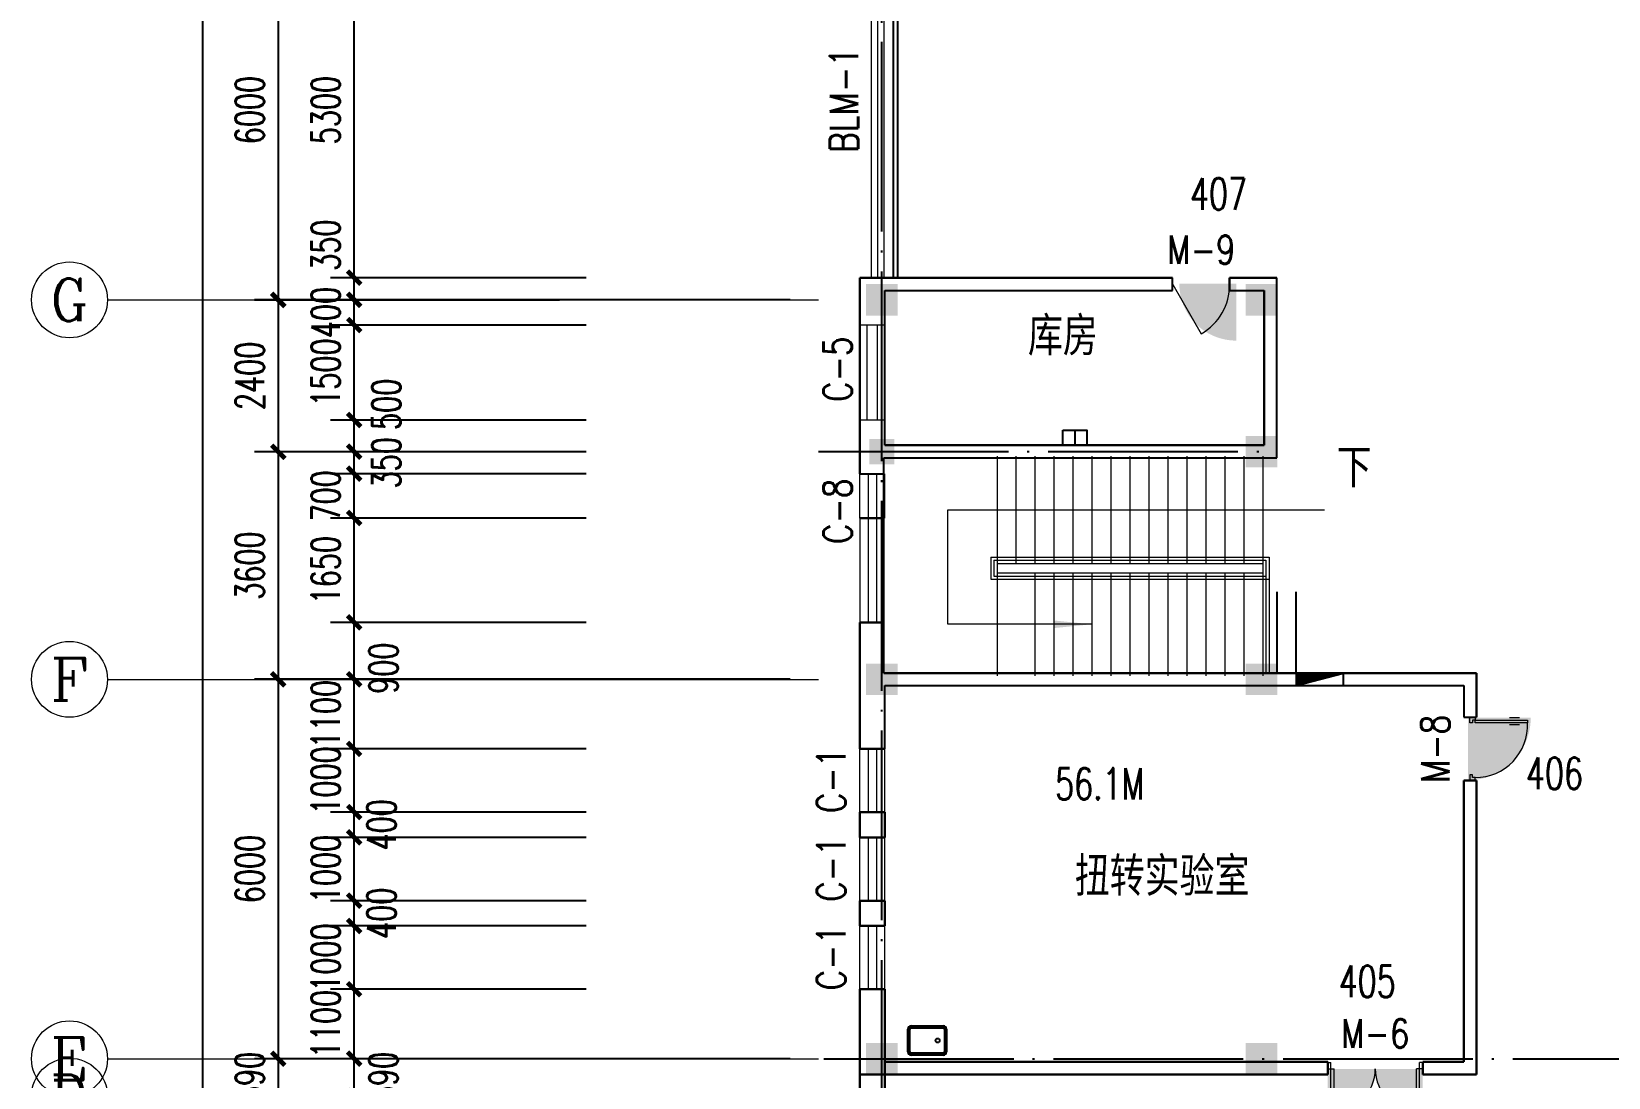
# Model space of a CAD drawing. Extents: x -220435 to 246757, y -381552 to -223577.
# Drawn here: x 144322 to 169251, y -331078 to -314541 of the extents above; entities that cross this region are included whole.
import ezdxf
from ezdxf.enums import TextEntityAlignment as Align

# ---------------------------------------------------------------- set-up
doc = ezdxf.new("R2010")
doc.units = 0
doc.header["$LTSCALE"] = 1500
doc.header["$MEASUREMENT"] = 0
doc.linetypes.add('DASH', pattern=[0.35, 0.25, -0.1])
doc.linetypes.add('DOTE', pattern=[2.42, 2, -0.2, 0.02, -0.2])
doc.layers.get('0').update_dxf_attribs({"linetype": 'CONTINUOUS'})
doc.layers.get('DEFPOINTS').update_dxf_attribs({"linetype": 'CONTINUOUS'})
for name, color, linetype in [('AXIS_TEXT', 7, 'CONTINUOUS'), ('COLUMN', 7, 'CONTINUOUS'), ('DOTE', 7, 'DOTE'), ('JELIBTLTC', 7, 'CONTINUOUS'), ('LVTRY', 7, 'CONTINUOUS'), ('PUB_WALL', 7, 'CONTINUOUS'), ('WALL', 7, 'CONTINUOUS'), ('WINDOW_TEXT', 7, 'CONTINUOUS'), ('模压门', 90, 'CONTINUOUS'), ('防盗门', 180, 'CONTINUOUS')]:
    doc.layers.add(name, color=color, linetype=linetype)
for name, color, linetype, lineweight in [('PUB_DIM', 7, 'CONTINUOUS', 0), ('WINDOW', 7, 'CONTINUOUS', 0), ('我的', 7, 'CONTINUOUS', 0)]:
    doc.layers.add(name, color=color, linetype=linetype, lineweight=lineweight)
doc.styles.add('_SIMPLEX', font='SIMPLEX.shx', dxfattribs={"width": 0.8})
doc.styles.add('COMPLEX', font='COMPLEX')
doc.styles.add('DIM_FONT', font='TXT.shx', dxfattribs={"width": 0.7})
doc.styles.add('JELIBTLZX1', font='arial.ttf', dxfattribs={"width": 0.65})
doc.styles.add('SIMPLEX', font='SIMPLEX.SHX')
doc.dimstyles.new('DIMN150', dxfattribs={"dimscale": 1.5, "dimtxt": 300, "dimasz": 1, "dimexe": 250, "dimexo": 300, "dimgap": 150, "dimtad": 1, "dimdec": 0, "dimzin": 0, "dimdsep": 46, "dimtxsty": 'DIM_FONT', "dimblk": '_DIMX', "dimcen": 0.09, "dimclrt": 7, "dimadec": 0, "dimazin": 0, "dimtfac": 1, "dimtdec": 0, "dimtix": 1, "dimtmove": 2, "dimatfit": 3, "dimldrblk": '_DIMX', "dimfxl": 1, "dimtolj": 1, "dimtzin": 0, "dimarcsym": 0})

# ---------------------------------------------------------------- blocks, each defined once
blk = doc.blocks.new('_DIMX')
blk.add_line((-150, 0), (150, 0))
at = {"const_width": 50}
blk.add_lwpolyline([(-70, -70), (70, 70)], dxfattribs=at)
blk = doc.blocks.new('*D391')
at = {"layer": 'DEFPOINTS', "color": 0, "lineweight": 20}
for p in [(156764, -270783), (147022, -349373), (156764, -349373)]:
    blk.add_point(p, dxfattribs=at)
at = {"layer": 'PUB_DIM', "color": 0, "lineweight": -2}
for p, q in [((156314, -270783), (146647, -270783)), ((147022, -270785), (147022, -349372)), ((156314, -349373), (146647, -349373))]:
    blk.add_line(p, q, dxfattribs=at)
at = {"layer": 'PUB_DIM', "color": 0, "lineweight": -2, "xscale": 1.5, "yscale": 1.5, "zscale": 1.5}
for p, rotation in [((147022, -270783), 90), ((147022, -349373), 270)]:
    blk.add_blockref('_DIMX', p, dxfattribs=dict(at, rotation=rotation))
at = {"layer": 'PUB_DIM', "color": 7, "insert": (146572, -310078), "char_height": 450, "attachment_point": 5, "rotation": 90, "style": 'DIM_FONT'}
blk.add_mtext('\\A1;78590', dxfattribs=at)
blk = doc.blocks.new('*D569')
at = {"layer": 'DEFPOINTS', "color": 0, "lineweight": 20}
for p in [(149422, -327283), (153540, -327283), (153540, -328283)]:
    blk.add_point(p, dxfattribs=at)
at = {"layer": 'PUB_DIM', "color": 0, "lineweight": -2}
for p, q in [((153090, -327283), (149047, -327283)), ((149422, -327282), (149422, -327280)), ((149422, -328283), (149422, -327283)), ((153090, -328283), (149047, -328283)), ((149422, -328285), (149422, -328286))]:
    blk.add_line(p, q, dxfattribs=at)
at = {"layer": 'PUB_DIM', "color": 0, "lineweight": -2, "xscale": 1.5, "yscale": 1.5, "zscale": 1.5}
for p, rotation in [((149422, -327283), 270), ((149422, -328283), 90)]:
    blk.add_blockref('_DIMX', p, dxfattribs=dict(at, rotation=rotation))
at = {"layer": 'PUB_DIM', "color": 7, "insert": (148972, -327783), "char_height": 450, "attachment_point": 5, "rotation": 90, "style": 'DIM_FONT'}
blk.add_mtext('\\A1;1000', dxfattribs=at)
blk = doc.blocks.new('_WBLK')
for p, q in [((-0.5, 0.5), (0.5, 0.5)), ((0.5, 0.167), (-0.5, 0.167)), ((0.5, -0.167), (-0.5, -0.167)), ((-0.5, -0.5), (0.5, -0.5))]:
    blk.add_line(p, q)
at = {"layer": 'WINDOW_TEXT', "style": 'SIMPLEX', "flags": 9}
blk.add_attdef('A', text='', height=1, dxfattribs=at).set_placement((0, 1.5), align=Align.MIDDLE)
blk = doc.blocks.new('*D570')
at = {"layer": 'DEFPOINTS', "color": 0, "lineweight": 20}
for p in [(156764, -324783), (148222, -330783), (156764, -330783)]:
    blk.add_point(p, dxfattribs=at)
at = {"layer": 'PUB_DIM', "color": 0, "lineweight": -2}
for p, q in [((156314, -324783), (147847, -324783)), ((148222, -324785), (148222, -330782)), ((156314, -330783), (147847, -330783))]:
    blk.add_line(p, q, dxfattribs=at)
at = {"layer": 'PUB_DIM', "color": 0, "lineweight": -2, "xscale": 1.5, "yscale": 1.5, "zscale": 1.5}
for p, rotation in [((148222, -324783), 90), ((148222, -330783), 270)]:
    blk.add_blockref('_DIMX', p, dxfattribs=dict(at, rotation=rotation))
at = {"layer": 'PUB_DIM', "color": 7, "insert": (147772, -327783), "char_height": 450, "attachment_point": 5, "rotation": 90, "style": 'DIM_FONT'}
blk.add_mtext('\\A1;6000', dxfattribs=at)
blk = doc.blocks.new('*D573')
at = {"layer": 'DEFPOINTS', "color": 0, "lineweight": 20}
for p in [(149422, -330783), (153540, -330783), (153540, -331373)]:
    blk.add_point(p, dxfattribs=at)
at = {"layer": 'PUB_DIM', "color": 0, "lineweight": -2}
for p, q in [((153090, -330783), (149047, -330783)), ((149422, -331372), (149422, -330785)), ((153090, -331373), (149047, -331373))]:
    blk.add_line(p, q, dxfattribs=at)
at = {"layer": 'PUB_DIM', "color": 0, "lineweight": -2, "xscale": 1.5, "yscale": 1.5, "zscale": 1.5}
for p, rotation in [((149422, -330783), 90), ((149422, -331373), 270)]:
    blk.add_blockref('_DIMX', p, dxfattribs=dict(at, rotation=rotation))
at = {"layer": 'PUB_DIM', "color": 7, "insert": (149885, -331078), "char_height": 450, "attachment_point": 5, "rotation": 90, "style": 'DIM_FONT'}
blk.add_mtext('\\A1;590', dxfattribs=at)
blk = doc.blocks.new('*D574')
at = {"layer": 'DEFPOINTS', "color": 0, "lineweight": 20}
for p in [(149422, -329683), (153540, -329683), (153540, -330783)]:
    blk.add_point(p, dxfattribs=at)
at = {"layer": 'PUB_DIM', "color": 0, "lineweight": -2}
for p, q in [((153090, -329683), (149047, -329683)), ((149422, -329682), (149422, -329680)), ((149422, -330783), (149422, -329683)), ((153090, -330783), (149047, -330783)), ((149422, -330785), (149422, -330786))]:
    blk.add_line(p, q, dxfattribs=at)
at = {"layer": 'PUB_DIM', "color": 0, "lineweight": -2, "xscale": 1.5, "yscale": 1.5, "zscale": 1.5}
for p, rotation in [((149422, -329683), 270), ((149422, -330783), 90)]:
    blk.add_blockref('_DIMX', p, dxfattribs=dict(at, rotation=rotation))
at = {"layer": 'PUB_DIM', "color": 7, "insert": (148972, -330233), "char_height": 450, "attachment_point": 5, "rotation": 90, "style": 'DIM_FONT'}
blk.add_mtext('\\A1;1100', dxfattribs=at)
blk = doc.blocks.new('*D575')
at = {"layer": 'DEFPOINTS', "color": 0, "lineweight": 20}
for p in [(149422, -328283), (153540, -328283), (153540, -328683)]:
    blk.add_point(p, dxfattribs=at)
at = {"layer": 'PUB_DIM', "color": 0, "lineweight": -2}
for p, q in [((153090, -328283), (149047, -328283)), ((149422, -328282), (149422, -328280)), ((149422, -328683), (149422, -328283)), ((153090, -328683), (149047, -328683)), ((149422, -328685), (149422, -328686))]:
    blk.add_line(p, q, dxfattribs=at)
at = {"layer": 'PUB_DIM', "color": 0, "lineweight": -2, "xscale": 1.5, "yscale": 1.5, "zscale": 1.5}
for p, rotation in [((149422, -328283), 270), ((149422, -328683), 90)]:
    blk.add_blockref('_DIMX', p, dxfattribs=dict(at, rotation=rotation))
at = {"layer": 'PUB_DIM', "color": 7, "insert": (149854, -328483), "char_height": 450, "attachment_point": 5, "rotation": 90, "style": 'DIM_FONT'}
blk.add_mtext('\\A1;400', dxfattribs=at)
blk = doc.blocks.new('*D576')
at = {"layer": 'DEFPOINTS', "color": 0, "lineweight": 20}
for p in [(149422, -328683), (153540, -328683), (153540, -329683)]:
    blk.add_point(p, dxfattribs=at)
at = {"layer": 'PUB_DIM', "color": 0, "lineweight": -2}
for p, q in [((153090, -328683), (149047, -328683)), ((149422, -328682), (149422, -328680)), ((149422, -329683), (149422, -328683)), ((153090, -329683), (149047, -329683)), ((149422, -329685), (149422, -329686))]:
    blk.add_line(p, q, dxfattribs=at)
at = {"layer": 'PUB_DIM', "color": 0, "lineweight": -2, "xscale": 1.5, "yscale": 1.5, "zscale": 1.5}
for p, rotation in [((149422, -328683), 270), ((149422, -329683), 90)]:
    blk.add_blockref('_DIMX', p, dxfattribs=dict(at, rotation=rotation))
at = {"layer": 'PUB_DIM', "color": 7, "insert": (148972, -329183), "char_height": 450, "attachment_point": 5, "rotation": 90, "style": 'DIM_FONT'}
blk.add_mtext('\\A1;1000', dxfattribs=at)
blk = doc.blocks.new('*D591')
at = {"layer": 'DEFPOINTS', "color": 0, "lineweight": 20}
for p in [(156764, -330783), (148222, -331373), (156764, -331373)]:
    blk.add_point(p, dxfattribs=at)
at = {"layer": 'PUB_DIM', "color": 0, "lineweight": -2}
for p, q in [((156314, -330783), (147847, -330783)), ((148222, -330782), (148222, -330780)), ((148222, -330783), (148222, -331373)), ((156314, -331373), (147847, -331373)), ((148222, -331375), (148222, -331376))]:
    blk.add_line(p, q, dxfattribs=at)
at = {"layer": 'PUB_DIM', "color": 0, "lineweight": -2, "xscale": 1.5, "yscale": 1.5, "zscale": 1.5}
for p, rotation in [((148222, -330783), 270), ((148222, -331373), 90)]:
    blk.add_blockref('_DIMX', p, dxfattribs=dict(at, rotation=rotation))
at = {"layer": 'PUB_DIM', "color": 7, "insert": (147772, -331078), "char_height": 450, "attachment_point": 5, "rotation": 90, "style": 'DIM_FONT'}
blk.add_mtext('\\A1;590', dxfattribs=at)
blk = doc.blocks.new('_AXISO')
blk.add_circle((0, 0), 0.5)
at = {"layer": 'AXIS_TEXT', "style": 'COMPLEX', "width": 1.041667}
blk.add_attdef('A', text='', height=0.56, dxfattribs=at).set_placement((-0.25, -0.28), (0.25, -0.28), align=Align.FIT)
blk = doc.blocks.new('_LV11')
for p, q in [((-255, 0), (255, 0)), ((-305, -410), (-305, -50)), ((-275, -410), (-275, -50)), ((-255, -30), (255, -30)), ((275, -50), (275, -410)), ((305, -50), (305, -410)), ((255, -430), (-255, -430)), ((255, -460), (-255, -460))]:
    blk.add_line(p, q)
blk.add_circle((165, -230), 32.5)
for centre, radius, start, end in [((-255, -50), 50, 90, 180), ((255, -50), 50, 0, 90), ((-255, -50), 20, 90, 180), ((255, -50), 20, 0, 90), ((-255, -410), 50, 180, 270), ((-255, -410), 20, 180, 270), ((255, -410), 50, 270, 0), ((255, -410), 20, 270, 0)]:
    blk.add_arc(centre, radius, start, end)
blk = doc.blocks.new('_FZH')
blk.add_solid([(-0.5, -0.5), (0.5, -0.5), (-0.5, 0.5), (0.5, 0.5)])
blk = doc.blocks.new('*D593')
at = {"layer": 'DEFPOINTS', "color": 0, "lineweight": 20}
for p in [(149422, -323883), (153540, -323883), (153540, -324783)]:
    blk.add_point(p, dxfattribs=at)
at = {"layer": 'PUB_DIM', "color": 0, "lineweight": -2}
for p, q in [((153090, -323883), (149047, -323883)), ((149422, -324782), (149422, -323885)), ((153090, -324783), (149047, -324783))]:
    blk.add_line(p, q, dxfattribs=at)
at = {"layer": 'PUB_DIM', "color": 0, "lineweight": -2, "xscale": 1.5, "yscale": 1.5, "zscale": 1.5}
for p, rotation in [((149422, -323883), 90), ((149422, -324783), 270)]:
    blk.add_blockref('_DIMX', p, dxfattribs=dict(at, rotation=rotation))
at = {"layer": 'PUB_DIM', "color": 7, "insert": (149886, -324608), "char_height": 450, "attachment_point": 5, "rotation": 90, "style": 'DIM_FONT'}
blk.add_mtext('\\A1;900', dxfattribs=at)
blk = doc.blocks.new('*D594')
at = {"layer": 'DEFPOINTS', "color": 0, "lineweight": 20}
for p in [(149422, -322233), (153540, -322233), (153540, -323883)]:
    blk.add_point(p, dxfattribs=at)
at = {"layer": 'PUB_DIM', "color": 0, "lineweight": -2}
for p, q in [((153090, -322233), (149047, -322233)), ((149422, -323882), (149422, -322235)), ((153090, -323883), (149047, -323883))]:
    blk.add_line(p, q, dxfattribs=at)
at = {"layer": 'PUB_DIM', "color": 0, "lineweight": -2, "xscale": 1.5, "yscale": 1.5, "zscale": 1.5}
for p, rotation in [((149422, -322233), 90), ((149422, -323883), 270)]:
    blk.add_blockref('_DIMX', p, dxfattribs=dict(at, rotation=rotation))
at = {"layer": 'PUB_DIM', "color": 7, "insert": (148972, -323058), "char_height": 450, "attachment_point": 5, "rotation": 90, "style": 'DIM_FONT'}
blk.add_mtext('\\A1;1650', dxfattribs=at)
blk = doc.blocks.new('*D595')
at = {"layer": 'DEFPOINTS', "color": 0, "lineweight": 20}
for p in [(149422, -320683), (153540, -320683), (153540, -321185)]:
    blk.add_point(p, dxfattribs=at)
at = {"layer": 'PUB_DIM', "color": 0, "lineweight": -2}
for p, q in [((153090, -320683), (149047, -320683)), ((149422, -321183), (149422, -320685)), ((153090, -321185), (149047, -321185))]:
    blk.add_line(p, q, dxfattribs=at)
at = {"layer": 'PUB_DIM', "color": 0, "lineweight": -2, "xscale": 1.5, "yscale": 1.5, "zscale": 1.5}
for p, rotation in [((149422, -320683), 90), ((149422, -321185), 270)]:
    blk.add_blockref('_DIMX', p, dxfattribs=dict(at, rotation=rotation))
at = {"layer": 'PUB_DIM', "color": 7, "insert": (149931, -320436), "char_height": 450, "attachment_point": 5, "rotation": 90, "style": 'DIM_FONT'}
blk.add_mtext('\\A1;500', dxfattribs=at)
blk = doc.blocks.new('*D596')
at = {"layer": 'DEFPOINTS', "color": 0, "lineweight": 20}
for p in [(149422, -318433), (153540, -318433), (153540, -318783)]:
    blk.add_point(p, dxfattribs=at)
at = {"layer": 'PUB_DIM', "color": 0, "lineweight": -2}
for p, q in [((153090, -318433), (149047, -318433)), ((149422, -318432), (149422, -318430)), ((149422, -318783), (149422, -318433)), ((153090, -318783), (149047, -318783)), ((149422, -318785), (149422, -318786))]:
    blk.add_line(p, q, dxfattribs=at)
at = {"layer": 'PUB_DIM', "color": 0, "lineweight": -2, "xscale": 1.5, "yscale": 1.5, "zscale": 1.5}
for p, rotation in [((149422, -318433), 270), ((149422, -318783), 90)]:
    blk.add_blockref('_DIMX', p, dxfattribs=dict(at, rotation=rotation))
at = {"layer": 'PUB_DIM', "color": 7, "insert": (148972, -317919), "char_height": 450, "attachment_point": 5, "rotation": 90, "style": 'DIM_FONT'}
blk.add_mtext('\\A1;350', dxfattribs=at)
blk = doc.blocks.new('*D597')
at = {"layer": 'DEFPOINTS', "color": 0, "lineweight": 20}
for p in [(149422, -313133), (153540, -313133), (153540, -318433)]:
    blk.add_point(p, dxfattribs=at)
at = {"layer": 'PUB_DIM', "color": 0, "lineweight": -2}
for p, q in [((153090, -313133), (149047, -313133)), ((149422, -318432), (149422, -313135)), ((153090, -318433), (149047, -318433))]:
    blk.add_line(p, q, dxfattribs=at)
at = {"layer": 'PUB_DIM', "color": 0, "lineweight": -2, "xscale": 1.5, "yscale": 1.5, "zscale": 1.5}
for p, rotation in [((149422, -313133), 90), ((149422, -318433), 270)]:
    blk.add_blockref('_DIMX', p, dxfattribs=dict(at, rotation=rotation))
at = {"layer": 'PUB_DIM', "color": 7, "insert": (148972, -315783), "char_height": 450, "attachment_point": 5, "rotation": 90, "style": 'DIM_FONT'}
blk.add_mtext('\\A1;5300', dxfattribs=at)
blk = doc.blocks.new('*D601')
at = {"layer": 'DEFPOINTS', "color": 0, "lineweight": 20}
for p in [(149422, -318783), (153540, -318783), (153540, -319183)]:
    blk.add_point(p, dxfattribs=at)
at = {"layer": 'PUB_DIM', "color": 0, "lineweight": -2}
for p, q in [((153090, -318783), (149047, -318783)), ((149422, -318782), (149422, -318780)), ((149422, -319183), (149422, -318783)), ((153090, -319183), (149047, -319183)), ((149422, -319185), (149422, -319186))]:
    blk.add_line(p, q, dxfattribs=at)
at = {"layer": 'PUB_DIM', "color": 0, "lineweight": -2, "xscale": 1.5, "yscale": 1.5, "zscale": 1.5}
for p, rotation in [((149422, -318783), 270), ((149422, -319183), 90)]:
    blk.add_blockref('_DIMX', p, dxfattribs=dict(at, rotation=rotation))
at = {"layer": 'PUB_DIM', "color": 7, "insert": (148972, -318983), "char_height": 450, "attachment_point": 5, "rotation": 90, "style": 'DIM_FONT'}
blk.add_mtext('\\A1;400', dxfattribs=at)
blk = doc.blocks.new('*D602')
at = {"layer": 'DEFPOINTS', "color": 0, "lineweight": 20}
for p in [(149422, -319183), (153540, -319183), (153540, -320683)]:
    blk.add_point(p, dxfattribs=at)
at = {"layer": 'PUB_DIM', "color": 0, "lineweight": -2}
for p, q in [((153090, -319183), (149047, -319183)), ((149422, -320682), (149422, -319185)), ((153090, -320683), (149047, -320683))]:
    blk.add_line(p, q, dxfattribs=at)
at = {"layer": 'PUB_DIM', "color": 0, "lineweight": -2, "xscale": 1.5, "yscale": 1.5, "zscale": 1.5}
for p, rotation in [((149422, -319183), 90), ((149422, -320683), 270)]:
    blk.add_blockref('_DIMX', p, dxfattribs=dict(at, rotation=rotation))
at = {"layer": 'PUB_DIM', "color": 7, "insert": (148972, -319933), "char_height": 450, "attachment_point": 5, "rotation": 90, "style": 'DIM_FONT'}
blk.add_mtext('\\A1;1500', dxfattribs=at)
blk = doc.blocks.new('*D603')
at = {"layer": 'DEFPOINTS', "color": 0, "lineweight": 20}
for p in [(149422, -321185), (153540, -321185), (153540, -321533)]:
    blk.add_point(p, dxfattribs=at)
at = {"layer": 'PUB_DIM', "color": 0, "lineweight": -2}
for p, q in [((153090, -321185), (149047, -321185)), ((149422, -321183), (149422, -321182)), ((149422, -321533), (149422, -321185)), ((153090, -321533), (149047, -321533)), ((149422, -321535), (149422, -321536))]:
    blk.add_line(p, q, dxfattribs=at)
at = {"layer": 'PUB_DIM', "color": 0, "lineweight": -2, "xscale": 1.5, "yscale": 1.5, "zscale": 1.5}
for p, rotation in [((149422, -321185), 270), ((149422, -321533), 90)]:
    blk.add_blockref('_DIMX', p, dxfattribs=dict(at, rotation=rotation))
at = {"layer": 'PUB_DIM', "color": 7, "insert": (149931, -321359), "char_height": 450, "attachment_point": 5, "rotation": 90, "style": 'DIM_FONT'}
blk.add_mtext('\\A1;350', dxfattribs=at)
blk = doc.blocks.new('*D604')
at = {"layer": 'DEFPOINTS', "color": 0, "lineweight": 20}
for p in [(149422, -321533), (153540, -321533), (153540, -322233)]:
    blk.add_point(p, dxfattribs=at)
at = {"layer": 'PUB_DIM', "color": 0, "lineweight": -2}
for p, q in [((153090, -321533), (149047, -321533)), ((149422, -321532), (149422, -321530)), ((149422, -322233), (149422, -321533)), ((153090, -322233), (149047, -322233)), ((149422, -322235), (149422, -322236))]:
    blk.add_line(p, q, dxfattribs=at)
at = {"layer": 'PUB_DIM', "color": 0, "lineweight": -2, "xscale": 1.5, "yscale": 1.5, "zscale": 1.5}
for p, rotation in [((149422, -321533), 270), ((149422, -322233), 90)]:
    blk.add_blockref('_DIMX', p, dxfattribs=dict(at, rotation=rotation))
at = {"layer": 'PUB_DIM', "color": 7, "insert": (148972, -321883), "char_height": 450, "attachment_point": 5, "rotation": 90, "style": 'DIM_FONT'}
blk.add_mtext('\\A1;700', dxfattribs=at)
blk = doc.blocks.new('*D605')
at = {"layer": 'DEFPOINTS', "color": 0, "lineweight": 20}
for p in [(149422, -324783), (153540, -324783), (153540, -325883)]:
    blk.add_point(p, dxfattribs=at)
at = {"layer": 'PUB_DIM', "color": 0, "lineweight": -2}
for p, q in [((153090, -324783), (149047, -324783)), ((149422, -324782), (149422, -324780)), ((149422, -325883), (149422, -324783)), ((153090, -325883), (149047, -325883)), ((149422, -325885), (149422, -325886))]:
    blk.add_line(p, q, dxfattribs=at)
at = {"layer": 'PUB_DIM', "color": 0, "lineweight": -2, "xscale": 1.5, "yscale": 1.5, "zscale": 1.5}
for p, rotation in [((149422, -324783), 270), ((149422, -325883), 90)]:
    blk.add_blockref('_DIMX', p, dxfattribs=dict(at, rotation=rotation))
at = {"layer": 'PUB_DIM', "color": 7, "insert": (148972, -325333), "char_height": 450, "attachment_point": 5, "rotation": 90, "style": 'DIM_FONT'}
blk.add_mtext('\\A1;1100', dxfattribs=at)
blk = doc.blocks.new('*D606')
at = {"layer": 'DEFPOINTS', "color": 0, "lineweight": 20}
for p in [(149422, -325883), (153540, -325883), (153540, -326883)]:
    blk.add_point(p, dxfattribs=at)
at = {"layer": 'PUB_DIM', "color": 0, "lineweight": -2}
for p, q in [((153090, -325883), (149047, -325883)), ((149422, -325882), (149422, -325880)), ((149422, -326883), (149422, -325883)), ((153090, -326883), (149047, -326883)), ((149422, -326885), (149422, -326886))]:
    blk.add_line(p, q, dxfattribs=at)
at = {"layer": 'PUB_DIM', "color": 0, "lineweight": -2, "xscale": 1.5, "yscale": 1.5, "zscale": 1.5}
for p, rotation in [((149422, -325883), 270), ((149422, -326883), 90)]:
    blk.add_blockref('_DIMX', p, dxfattribs=dict(at, rotation=rotation))
at = {"layer": 'PUB_DIM', "color": 7, "insert": (148972, -326383), "char_height": 450, "attachment_point": 5, "rotation": 90, "style": 'DIM_FONT'}
blk.add_mtext('\\A1;1000', dxfattribs=at)
blk = doc.blocks.new('*D607')
at = {"layer": 'DEFPOINTS', "color": 0, "lineweight": 20}
for p in [(149422, -326883), (153540, -326883), (153540, -327283)]:
    blk.add_point(p, dxfattribs=at)
at = {"layer": 'PUB_DIM', "color": 0, "lineweight": -2}
for p, q in [((153090, -326883), (149047, -326883)), ((149422, -326882), (149422, -326880)), ((149422, -327283), (149422, -326883)), ((153090, -327283), (149047, -327283)), ((149422, -327285), (149422, -327286))]:
    blk.add_line(p, q, dxfattribs=at)
at = {"layer": 'PUB_DIM', "color": 0, "lineweight": -2, "xscale": 1.5, "yscale": 1.5, "zscale": 1.5}
for p, rotation in [((149422, -326883), 270), ((149422, -327283), 90)]:
    blk.add_blockref('_DIMX', p, dxfattribs=dict(at, rotation=rotation))
at = {"layer": 'PUB_DIM', "color": 7, "insert": (149854, -327083), "char_height": 450, "attachment_point": 5, "rotation": 90, "style": 'DIM_FONT'}
blk.add_mtext('\\A1;400', dxfattribs=at)
blk = doc.blocks.new('*D608')
at = {"layer": 'DEFPOINTS', "color": 0, "lineweight": 20}
for p in [(153119, -321185), (148222, -324785), (153119, -324785)]:
    blk.add_point(p, dxfattribs=at)
at = {"layer": 'PUB_DIM', "color": 0, "lineweight": -2}
for p, q in [((152669, -321185), (147847, -321185)), ((148222, -321186), (148222, -324783)), ((152669, -324785), (147847, -324785))]:
    blk.add_line(p, q, dxfattribs=at)
at = {"layer": 'PUB_DIM', "color": 0, "lineweight": -2, "xscale": 1.5, "yscale": 1.5, "zscale": 1.5}
for p, rotation in [((148222, -321185), 90), ((148222, -324785), 270)]:
    blk.add_blockref('_DIMX', p, dxfattribs=dict(at, rotation=rotation))
at = {"layer": 'PUB_DIM', "color": 7, "insert": (147772, -322985), "char_height": 450, "attachment_point": 5, "rotation": 90, "style": 'DIM_FONT'}
blk.add_mtext('\\A1;3600', dxfattribs=at)
blk = doc.blocks.new('*D609')
at = {"layer": 'DEFPOINTS', "color": 0, "lineweight": 20}
for p in [(156764, -312783), (148222, -318783), (156764, -318783)]:
    blk.add_point(p, dxfattribs=at)
at = {"layer": 'PUB_DIM', "color": 0, "lineweight": -2}
for p, q in [((156314, -312783), (147847, -312783)), ((148222, -312785), (148222, -318782)), ((156314, -318783), (147847, -318783))]:
    blk.add_line(p, q, dxfattribs=at)
at = {"layer": 'PUB_DIM', "color": 0, "lineweight": -2, "xscale": 1.5, "yscale": 1.5, "zscale": 1.5}
for p, rotation in [((148222, -312783), 90), ((148222, -318783), 270)]:
    blk.add_blockref('_DIMX', p, dxfattribs=dict(at, rotation=rotation))
at = {"layer": 'PUB_DIM', "color": 7, "insert": (147772, -315783), "char_height": 450, "attachment_point": 5, "rotation": 90, "style": 'DIM_FONT'}
blk.add_mtext('\\A1;6000', dxfattribs=at)
blk = doc.blocks.new('*D610')
at = {"layer": 'DEFPOINTS', "color": 0, "lineweight": 20}
for p in [(153119, -318786), (148222, -321186), (153119, -321186)]:
    blk.add_point(p, dxfattribs=at)
at = {"layer": 'PUB_DIM', "color": 0, "lineweight": -2}
for p, q in [((152669, -318786), (147847, -318786)), ((148222, -318788), (148222, -321185)), ((152669, -321186), (147847, -321186))]:
    blk.add_line(p, q, dxfattribs=at)
at = {"layer": 'PUB_DIM', "color": 0, "lineweight": -2, "xscale": 1.5, "yscale": 1.5, "zscale": 1.5}
for p, rotation in [((148222, -318786), 90), ((148222, -321186), 270)]:
    blk.add_blockref('_DIMX', p, dxfattribs=dict(at, rotation=rotation))
at = {"layer": 'PUB_DIM', "color": 7, "insert": (147772, -319986), "char_height": 450, "attachment_point": 5, "rotation": 90, "style": 'DIM_FONT'}
blk.add_mtext('\\A1;2400', dxfattribs=at)
blk = doc.blocks.new('_GCBLK')
at = {"linetype": 'DASH'}
for p, q in [((-0.5, -0.5), (-0.5, 0.5)), ((0.5, -0.5), (0.5, 0.5)), ((-0.5, 0.2), (0.5, 0.2)), ((-0.5, -0.2), (0.5, -0.2))]:
    blk.add_line(p, q, dxfattribs=at)
at = {"layer": 'WINDOW_TEXT', "style": 'SIMPLEX', "flags": 9}
blk.add_attdef('A', text='', height=1, dxfattribs=at).set_placement((0, 1.5), align=Align.MIDDLE)
blk = doc.blocks.new('_ARROW')
blk.add_solid([(0, 0), (-1, 0.1), (-1, -0.1)])
blk = doc.blocks.new('M_A20TUI')
for p, q in [((-0.483, 0.396), (-0.483, 0.235)), ((-0.467, 0.471), (-0.467, -0.062)), ((-0.433, 0.47), (-0.433, 0.004)), ((-0.417, 0.396), (-0.417, 0.235)), ((0.417, 0.396), (0.417, 0.235)), ((0.433, 0.47), (0.433, 0.004)), ((0.467, 0.471), (0.467, -0.062)), ((0.483, 0.396), (0.483, 0.235)), ((-0.5, 0.004), (-0.433, 0.004)), ((-0.5, 0.004), (-0.5, -0.062)), ((0.5, 0.004), (0.433, 0.004)), ((0.5, 0.004), (0.5, -0.062)), ((-0.5, -0.062), (-0.467, -0.062)), ((0.5, -0.062), (0.467, -0.062))]:
    blk.add_line(p, q)
for centre, start, end in [((-0.467, 0.004), 0, 90), ((0.467, 0.004), 90, 180)]:
    blk.add_arc(centre, 0.467, start, end)
blk = doc.blocks.new('M_A1SFU')
blk.add_line((-0.5, 0), (0, -0.866))
blk.add_arc((-0.5, 0), 1, 300, 0)
blk = doc.blocks.new('M_A23MCU')
for p, q in [((-0.489, 0.782), (-0.489, 0.624)), ((-0.454, 0.081), (-0.454, 0.905)), ((-0.454, 0.905), (-0.413, 0.905)), ((-0.413, 0.905), (-0.413, 0.081)), ((-0.378, 0.782), (-0.378, 0.624)), ((-0.495, -0.002), (-0.495, 0.081)), ((-0.495, 0.081), (-0.454, 0.081)), ((-0.413, 0.081), (-0.454, 0.081)), ((-0.454, 0.081), (-0.454, 0.039)), ((-0.454, 0.039), (-0.413, 0.039)), ((-0.413, 0.039), (-0.413, -0.002)), ((0.412, 0.039), (0.412, -0.002)), ((0.453, 0.039), (0.412, 0.039)), ((0.453, 0.081), (0.453, 0.039)), ((0.494, 0.081), (0.453, 0.081)), ((0.494, -0.002), (0.494, 0.081)), ((-0.413, -0.002), (-0.495, -0.002)), ((-0.495, -0.002), (-0.495, -0.002)), ((0.412, -0.002), (0.494, -0.002)), ((0.494, -0.002), (0.494, -0.002))]:
    blk.add_line(p, q)
blk.add_arc((-0.372, 0.082), 0.825, 359.9283, 92.866)

msp = doc.modelspace()

# ---------------------------------------------------------------- hatches: boundary and pattern name
at = {"linetype": 'ByBlock'}
h = msp.add_hatch(dxfattribs=at)
h.set_pattern_fill('ANSI31', color=256, scale=10, angle=90, style=0)
h.set_pattern_definition([(135, (310602.5858, -227040.8197), (-0.8838834765, -0.8838834765), [])])
h.paths.add_polyline_path([(164311.8, -324683.4), (164311.8, -324883.4), (165061.8, -324683.4)])
at = {"layer": '模压门'}
msp.add_hatch(color=256, dxfattribs=at).paths.add_polyline_path([(163365.8, -319428.4, -0.4142136), (162465.8, -318528.4), (163365.8, -318528.4)])
at = {"layer": '防盗门'}
for points in [[(168022, -325387.7, -0.4142136), (167032, -326377.7), (167032, -325387.7)], [(164813.1, -331692.4, 0.4142136), (165563.1, -330942.4), (164813.1, -330942.4)], [(166313.1, -331692.4, -0.4142136), (165563.1, -330942.4), (166313.1, -330942.4)]]:
    msp.add_hatch(color=256, dxfattribs=at).paths.add_polyline_path(points)

# ---------------------------------------------------------------- linework, layer by layer
at = {"linetype": 'ByBlock'}
for p, q in [((157943.6, -313033.4), (157943.6, -318433.4)), ((158013.6, -313033.4), (158013.6, -318433.4)), ((160813.6, -320843.4), (160813.6, -321083.4)), ((164013.6, -324683.4), (164013.6, -323399.7)), ((164313.6, -324683.4), (164313.6, -323399.7)), ((164013.6, -324683.4), (164313.6, -324683.4)), ((164311.8, -324883.4), (165061.8, -324683.4))]:
    msp.add_line(p, q, dxfattribs=at)
for points in [[(160623.6, -320843.4), (161003.6, -320843.4), (161003.6, -321083.4), (160623.6, -321083.4), (160623.6, -320843.4)], [(164311.8, -324883.4), (165061.8, -324883.4), (165061.8, -324683.4), (164311.8, -324683.4), (164311.8, -324883.4)]]:
    msp.add_lwpolyline(points, dxfattribs=at)
at = {"layer": 'DOTE'}
for p, q in [((157763.6, -350373.4), (157763.6, -269783.4)), ((156763.6, -321183.4), (163763.6, -321183.4)), ((156848, -330783.4), (200763.6, -330783.4))]:
    msp.add_line(p, q, dxfattribs=at)
at = {"layer": 'PUB_DIM'}
for p, q in [((145521.8, -318783.4), (156763.6, -318783.4)), ((145521.8, -324783.4), (156763.6, -324783.4)), ((145521.8, -330783.4), (156763.6, -330783.4))]:
    msp.add_line(p, q, dxfattribs=at)
msp.add_lwpolyline([(161084.5, -323913), (158805.3, -323913), (158805.3, -322102.6), (164759.8, -322102.6)], dxfattribs=at)
at = {"layer": 'PUB_WALL'}
for p, q in [((162359.3, -318433.4), (157413.6, -318433.4)), ((157413.6, -318433.4), (157413.6, -321533.4)), ((162359.3, -318433.4), (157413.6, -318433.4)), ((157413.6, -318433.4), (157413.6, -321533.4)), ((162359.3, -318633.4), (162359.3, -318433.4)), ((162359.3, -318633.4), (162359.3, -318433.4)), ((164007.3, -318433.4), (163259.3, -318433.4)), ((163259.3, -318433.4), (163259.3, -318633.4)), ((164007.3, -318433.4), (163259.3, -318433.4)), ((163259.3, -318433.4), (163259.3, -318633.4)), ((164007.3, -321283.4), (164007.3, -318433.4)), ((164007.3, -321283.4), (164007.3, -318433.4)), ((157813.6, -321083.4), (157813.6, -318633.4)), ((157813.6, -318633.4), (162359.3, -318633.4)), ((157813.6, -321083.4), (157813.6, -318633.4)), ((157813.6, -318633.4), (162359.3, -318633.4)), ((163259.3, -318633.4), (163807.3, -318633.4)), ((163259.3, -318633.4), (163807.3, -318633.4)), ((163807.3, -318633.4), (163807.3, -321083.4)), ((163807.3, -318633.4), (163807.3, -321083.4)), ((157793.6, -324683.4), (157793.6, -321283.4)), ((157793.6, -321283.4), (164007.3, -321283.4)), ((157793.6, -324683.4), (157793.6, -321283.4)), ((157793.6, -321283.4), (164007.3, -321283.4)), ((163807.3, -321083.4), (157813.6, -321083.4)), ((163807.3, -321083.4), (157813.6, -321083.4)), ((157413.6, -321533.4), (157793.6, -321533.4)), ((157413.6, -321533.4), (157793.6, -321533.4)), ((157413.6, -322233.4), (157793.6, -322233.4)), ((157793.6, -322233.4), (157413.6, -322233.4)), ((157793.6, -322233.4), (157413.6, -322233.4)), ((157413.6, -322233.4), (157793.6, -322233.4)), ((157793.6, -323883.4), (157413.6, -323883.4)), ((157413.6, -323883.4), (157413.6, -325883.4)), ((157793.6, -323883.4), (157413.6, -323883.4)), ((157413.6, -323883.4), (157413.6, -325883.4)), ((167163.6, -324683.4), (157793.6, -324683.4)), ((167163.6, -324683.4), (157793.6, -324683.4)), ((167163.6, -325383.4), (167163.6, -324683.4)), ((167163.6, -325383.4), (167163.6, -324683.4)), ((157813.6, -325883.4), (157813.6, -324883.4)), ((157813.6, -324883.4), (166963.6, -324883.4)), ((157813.6, -325883.4), (157813.6, -324883.4)), ((157813.6, -324883.4), (166963.6, -324883.4)), ((166963.6, -324883.4), (166963.6, -325383.4)), ((166963.6, -324883.4), (166963.6, -325383.4)), ((166963.6, -325383.4), (167163.6, -325383.4)), ((166963.6, -325383.4), (167163.6, -325383.4)), ((157413.6, -325883.4), (157813.6, -325883.4)), ((157413.6, -325883.4), (157813.6, -325883.4)), ((166963.6, -330833.4), (166963.6, -326383.4)), ((166963.6, -326383.4), (167163.6, -326383.4)), ((167163.6, -326383.4), (166963.6, -326383.4)), ((166963.6, -326383.4), (166963.6, -330833.4)), ((167163.6, -326383.4), (167163.6, -331033.4)), ((167163.6, -331033.4), (167163.6, -326383.4)), ((157813.6, -326883.4), (157413.6, -326883.4)), ((157413.6, -326883.4), (157413.6, -327283.4)), ((157413.6, -327283.4), (157413.6, -326883.4)), ((157413.6, -326883.4), (157813.6, -326883.4)), ((157813.6, -327283.4), (157813.6, -326883.4)), ((157813.6, -326883.4), (157813.6, -327283.4)), ((157413.6, -327283.4), (157813.6, -327283.4)), ((157813.6, -327283.4), (157413.6, -327283.4)), ((157813.6, -328283.4), (157413.6, -328283.4)), ((157413.6, -328283.4), (157413.6, -328683.4)), ((157413.6, -328683.4), (157413.6, -328283.4)), ((157413.6, -328283.4), (157813.6, -328283.4)), ((157813.6, -328683.4), (157813.6, -328283.4)), ((157813.6, -328283.4), (157813.6, -328683.4)), ((157413.6, -328683.4), (157813.6, -328683.4)), ((157813.6, -328683.4), (157413.6, -328683.4)), ((157813.6, -329683.4), (157413.6, -329683.4)), ((157413.6, -329683.4), (157413.6, -332273.4)), ((157413.6, -332273.4), (157413.6, -329683.4)), ((157413.6, -329683.4), (157813.6, -329683.4)), ((157813.6, -332273.4), (157813.6, -329683.4)), ((157813.6, -329683.4), (157813.6, -332273.4)), ((157413.6, -331033.4), (164814.1, -331033.4)), ((164814.1, -331033.4), (157413.6, -331033.4)), ((164814.1, -330833.4), (157793.6, -330833.4)), ((157793.6, -330833.4), (164814.1, -330833.4)), ((164814.1, -331033.4), (164814.1, -330833.4)), ((164814.1, -330833.4), (164814.1, -331033.4)), ((166314.1, -331033.4), (166314.1, -330833.4)), ((166314.1, -330833.4), (166963.6, -330833.4)), ((166963.6, -330833.4), (166314.1, -330833.4)), ((166314.1, -330833.4), (166314.1, -331033.4)), ((167163.6, -331033.4), (166314.1, -331033.4)), ((166314.1, -331033.4), (167163.6, -331033.4))]:
    msp.add_line(p, q, dxfattribs=at)
at = {"layer": 'WALL'}
for p, q in [((157413.6, -318433.4), (162359.3, -318433.4)), ((157413.6, -321533.4), (157413.6, -318433.4)), ((162359.3, -318633.4), (162359.3, -318433.4)), ((163259.3, -318633.4), (163259.3, -318433.4)), ((163259.3, -318433.4), (164007.3, -318433.4)), ((164007.3, -321283.4), (164007.3, -318433.4)), ((157813.6, -318633.4), (162359.3, -318633.4)), ((157813.6, -321083.4), (157813.6, -318633.4)), ((163259.3, -318633.4), (163807.3, -318633.4)), ((163807.3, -321083.4), (163807.3, -318633.4)), ((157793.6, -321283.4), (164007.3, -321283.4)), ((157793.6, -324683.4), (157793.6, -321283.4)), ((157813.6, -321083.4), (163807.3, -321083.4)), ((157413.6, -321533.4), (157793.6, -321533.4)), ((157413.6, -322233.4), (157793.6, -322233.4)), ((157793.6, -322233.4), (157413.6, -322233.4)), ((157413.6, -325883.4), (157413.6, -323883.4)), ((157413.6, -323883.4), (157793.6, -323883.4)), ((157793.6, -324683.4), (167163.6, -324683.4)), ((167163.6, -324683.4), (167163.6, -325383.4)), ((157813.6, -324883.4), (166963.6, -324883.4)), ((157813.6, -325883.4), (157813.6, -324883.4)), ((166963.6, -324883.4), (166963.6, -325383.4)), ((166963.6, -325383.4), (167163.6, -325383.4)), ((157813.6, -325883.4), (157413.6, -325883.4)), ((166963.6, -326383.4), (166963.6, -330833.4)), ((166963.6, -326383.4), (167163.6, -326383.4)), ((167163.6, -326383.4), (167163.6, -331033.4)), ((157413.6, -327283.4), (157413.6, -326883.4)), ((157813.6, -326883.4), (157413.6, -326883.4)), ((157813.6, -327283.4), (157813.6, -326883.4)), ((157813.6, -327283.4), (157413.6, -327283.4)), ((157413.6, -328683.4), (157413.6, -328283.4)), ((157813.6, -328283.4), (157413.6, -328283.4)), ((157813.6, -328683.4), (157813.6, -328283.4)), ((157813.6, -328683.4), (157413.6, -328683.4)), ((157413.6, -332273.4), (157413.6, -329683.4)), ((157813.6, -329683.4), (157413.6, -329683.4)), ((157813.6, -332273.4), (157813.6, -329683.4)), ((157413.6, -331033.4), (164814.1, -331033.4)), ((157793.6, -330833.4), (164814.1, -330833.4)), ((164814.1, -331033.4), (164814.1, -330833.4)), ((166314.1, -331033.4), (166314.1, -330833.4)), ((166314.1, -330833.4), (166963.6, -330833.4)), ((166314.1, -331033.4), (167163.6, -331033.4))]:
    msp.add_line(p, q, dxfattribs=at)
at = {"layer": 'WINDOW'}
for p, q in [((157593.6, -313133.4), (157593.6, -318433.4)), ((157693.6, -313133.4), (157693.6, -318433.4)), ((157793.6, -313133.4), (157793.6, -318433.4)), ((159584.5, -321255.5), (159584.5, -324725.5)), ((159884.5, -321255.5), (159884.5, -322950.5)), ((160184.5, -321255.5), (160184.5, -322950.5)), ((160484.5, -321255.5), (160484.5, -322950.5)), ((160784.5, -321255.5), (160784.5, -322950.5)), ((161084.5, -321255.5), (161084.5, -322950.5)), ((161384.5, -321255.5), (161384.5, -322950.5)), ((161684.5, -321255.5), (161684.5, -322950.5)), ((161984.5, -321255.5), (161984.5, -322950.5)), ((162284.5, -321255.5), (162284.5, -322950.5)), ((162584.5, -321255.5), (162584.5, -322950.5)), ((162884.5, -321255.5), (162884.5, -322950.5)), ((163184.5, -321255.5), (163184.5, -322950.5)), ((163484.5, -321255.5), (163484.5, -322950.5)), ((163784.5, -321255.5), (163784.5, -324725.5)), ((157413.6, -322233.4), (157413.6, -323883.4)), ((157413.6, -322233.4), (157413.6, -323883.4)), ((157546.9, -322233.4), (157546.9, -323883.4)), ((157680.3, -322233.4), (157680.3, -323883.4)), ((159484.5, -322850.5), (163884.5, -322850.5)), ((159484.5, -322850.5), (159484.5, -323200.5)), ((159534.5, -322900.5), (163834.5, -322900.5)), ((159534.5, -322900.5), (159534.5, -323150.5)), ((159584.5, -322950.5), (163784.5, -322950.5)), ((163834.5, -322900.5), (163834.5, -324683.4)), ((163884.5, -322850.5), (163884.5, -324683.4)), ((159484.5, -323200.5), (163884.5, -323200.5)), ((159534.5, -323150.5), (163834.5, -323150.5)), ((159584.5, -323100.5), (163784.5, -323100.5)), ((160184.5, -323100.5), (160184.5, -324725.5)), ((160484.5, -323100.5), (160484.5, -324725.5)), ((160784.5, -323100.5), (160784.5, -324725.5)), ((161084.5, -323100.5), (161084.5, -324725.5)), ((161384.5, -323100.5), (161384.5, -324725.5)), ((161684.5, -323100.5), (161684.5, -324725.5)), ((161984.5, -323100.5), (161984.5, -324725.5)), ((162284.5, -323100.5), (162284.5, -324725.5)), ((162584.5, -323100.5), (162584.5, -324725.5)), ((162884.5, -323100.5), (162884.5, -324725.5)), ((163184.5, -323100.5), (163184.5, -324725.5)), ((163484.5, -323100.5), (163484.5, -324725.5))]:
    msp.add_line(p, q, dxfattribs=at)

# ---------------------------------------------------------------- block references
at = {"layer": 'COLUMN'}
for p, xscale, yscale, zscale in [((157763.6, -318783.4), 500, 500, 500), ((163763.6, -318783.4), 500, 500, 500), ((157763.6, -321183.4), 400, 400, 400), ((163763.6, -321183.4), 500, 500, 500), ((157763.6, -324783.4), 500, 500, 500), ((163763.6, -324783.4), 500, 500, 500), ((157763.6, -330783.4), 500, 500, 500), ((163763.6, -330783.4), 500, 500, 500)]:
    msp.add_blockref('_FZH', p, dxfattribs=dict(at, xscale=xscale, yscale=yscale, zscale=zscale))
at = {"layer": 'LVTRY'}
msp.add_blockref('_LV11', (158481.1, -330264.2), dxfattribs=at)
at = {"layer": 'PUB_DIM', "xscale": 1200, "yscale": 1200, "zscale": 1200}
msp.add_blockref('_AXISO', (144921.8, -318783.4), dxfattribs=at).add_auto_attribs({'A': 'G'})
at = {"layer": 'PUB_DIM', "xscale": 600, "yscale": 600, "zscale": 600}
msp.add_blockref('_ARROW', (161084.5, -323913), dxfattribs=at)
at = {"layer": 'PUB_DIM'}
ref = msp.add_blockref('_AXISO', (144921.8, -324783.4), dxfattribs=dict(at, xscale=1200, yscale=1200, zscale=1200))
ref.add_attrib('A', 'F', dxfattribs={"layer": 'AXIS_TEXT', "height": 672, "style": 'COMPLEX', "width": 1.171875}).set_placement((144621.8, -325119.4), (145221.8, -325119.4), align=Align.FIT)
ref = msp.add_blockref('_AXISO', (144921.8, -330783.4), dxfattribs=dict(at, xscale=1200, yscale=1200, zscale=1200))
ref.add_attrib('A', 'E', dxfattribs={"layer": 'AXIS_TEXT', "height": 672, "style": 'COMPLEX', "width": 1.171875}).set_placement((144621.8, -331119.4), (145221.8, -331119.4), align=Align.FIT)
ref = msp.add_blockref('_AXISO', (144921.8, -331373.4), dxfattribs=dict(at, xscale=1200, yscale=1200, zscale=1200))
ref.add_attrib('A', 'D', dxfattribs={"layer": 'AXIS_TEXT', "height": 672, "style": 'COMPLEX', "width": 1.102941}).set_placement((144621.8, -331709.4), (145221.8, -331709.4), align=Align.FIT)
at = {"layer": 'WINDOW'}
ref = msp.add_blockref('M_A1SFU', (162813.8, -318540), dxfattribs=dict(at, xscale=900, yscale=900, zscale=900))
ref.add_attrib('A', 'M-9', dxfattribs={"layer": 'WINDOW_TEXT', "height": 450, "style": '_SIMPLEX', "width": 0.8, "flags": 8}).set_placement((162813.8, -317990), align=Align.MIDDLE)
at = {"layer": 'WINDOW', "rotation": 90}
for name, p, xscale, yscale, zscale in [('_GCBLK', (157613.6, -319933.4), 1500, 400, 1500), ('_WBLK', (157613.6, -321883.4), 700, 400.0000000000291, 700)]:
    msp.add_blockref(name, p, dxfattribs=dict(at, xscale=xscale, yscale=yscale, zscale=zscale))
at = {"layer": 'WINDOW'}
ref = msp.add_blockref('M_A23MCU', (167063.6, -325883.4), dxfattribs=dict(at, xscale=-1000, yscale=-1000, zscale=1000, rotation=90))
ref.add_attrib('A', 'M-8', dxfattribs={"layer": 'WINDOW_TEXT', "height": 450, "rotation": 90, "style": '_SIMPLEX', "width": 0.8, "flags": 8}).set_placement((166513.6, -325883.4), align=Align.MIDDLE)
ref = msp.add_blockref('_WBLK', (157613.6, -326383.4), dxfattribs=dict(at, xscale=1000, yscale=400, zscale=1000, rotation=90))
ref.add_attrib('A', 'C-1', dxfattribs={"layer": 'WINDOW_TEXT', "height": 450, "rotation": 90, "style": '_SIMPLEX', "width": 0.8, "flags": 8}).set_placement((156963.6, -326383.4), align=Align.MIDDLE)
ref = msp.add_blockref('_WBLK', (157613.6, -327783.4), dxfattribs=dict(at, xscale=1000, yscale=399.9999999999418, zscale=1000, rotation=90))
ref.add_attrib('A', 'C-1', dxfattribs={"layer": 'WINDOW_TEXT', "height": 450, "rotation": 90, "style": '_SIMPLEX', "width": 0.8, "flags": 8}).set_placement((156963.6, -327783.4), align=Align.MIDDLE)
ref = msp.add_blockref('_WBLK', (157613.6, -329183.4), dxfattribs=dict(at, xscale=1000, yscale=400, zscale=1000, rotation=90))
ref.add_attrib('A', 'C-1', dxfattribs={"layer": 'WINDOW_TEXT', "height": 450, "rotation": 90, "style": '_SIMPLEX', "width": 0.8, "flags": 8}).set_placement((156963.6, -329183.4), align=Align.MIDDLE)
ref = msp.add_blockref('M_A20TUI', (165564.1, -330933.4), dxfattribs=dict(at, xscale=-1500, yscale=-1500, zscale=1500))
ref.add_attrib('A', 'M-6', dxfattribs={"layer": 'WINDOW_TEXT', "height": 450, "style": '_SIMPLEX', "width": 0.8, "flags": 8}).set_placement((165564.1, -330383.4), align=Align.MIDDLE)

# ---------------------------------------------------------------- texts
at = {"layer": 'JELIBTLTC', "style": 'JELIBTLZX1', "width": 0.75}
for s, p in [('库房', (160073.5, -319604.8)), ('下', (164954.9, -321689)), ('扭转实验室', (160814.2, -328149.5))]:
    msp.add_text(s, height=540, dxfattribs=at).set_placement(p)
at = {"layer": 'WINDOW', "style": 'SIMPLEX', "width": 0.8}
for s, p in [('BLM-1', (157390.3, -316455.2)), ('C-5', (157291.2, -320397.2)), ('C-8', (157291.2, -322643.5))]:
    msp.add_text(s, height=450, rotation=90, dxfattribs=at).set_placement(p)
at = {"layer": '我的', "linetype": 'ByBlock', "lineweight": 20, "char_height": 500, "attachment_point": 1, "style": 'DIM_FONT'}
for s, insert, width in [('{\\C1;407}', (162637.2, -316858), 1460.707), ('{\\C1;406}', (167946.8, -326021.4), 1460.707), ('{\\C3;56.1M}', (160504.3, -326185.8), 3223.344), ('{\\C1;405}', (164988.1, -329309), 1460.707)]:
    msp.add_mtext(s, dxfattribs=dict(at, insert=insert, width=width))

# ---------------------------------------------------------------- dimensions: what is measured, and where the dimension line sits
at = {"layer": 'PUB_DIM'}
for p1, p2, distance, picture, middle in [((156763.6, -270783.4), (156763.6, -349373.4), -9741.7, '*D391', (146571.8, -310078.4)), ((153539.7, -318433.4), (153539.7, -313133.4), 4117.8, '*D597', (148971.8, -315783.4)), ((153539.7, -319183.4), (153539.7, -318783.4), 4117.8, '*D601', (148971.8, -318983.4)), ((153539.7, -320683.4), (153539.7, -319183.4), 4117.8, '*D602', (148971.8, -319933.4)), ((153539.7, -322233.4), (153539.7, -321533.4), 4117.8, '*D604', (148971.8, -321883.4)), ((153539.7, -323883.4), (153539.7, -322233.4), 4117.8, '*D594', (148971.8, -323058.4)), ((153539.7, -325883.4), (153539.7, -324783.4), 4117.8, '*D605', (148971.8, -325333.4)), ((153539.7, -326883.4), (153539.7, -325883.4), 4117.8, '*D606', (148971.8, -326383.4)), ((153539.7, -328283.4), (153539.7, -327283.4), 4117.8, '*D569', (148971.8, -327783.4)), ((153539.7, -329683.4), (153539.7, -328683.4), 4117.8, '*D576', (148971.8, -329183.4)), ((153539.7, -330783.4), (153539.7, -329683.4), 4117.8, '*D574', (148971.8, -330233.4))]:
    dim = msp.add_aligned_dim(p1=p1, p2=p2, distance=distance, dimstyle='DIMN150', dxfattribs=at)
    dim.commit()
    dim.dimension.update_dxf_attribs({"geometry": picture, "text_midpoint": middle})
for base, p1, p2, picture, middle in [((148221.8, -318783.4), (156763.6, -312783.4), (156763.6, -318783.4), '*D609', (147771.8, -315783.4)), ((148221.8, -321186.4), (153118.8, -318786.4), (153118.8, -321186.4), '*D610', (147771.8, -319986.4)), ((148221.8, -324784.9), (153118.8, -321184.9), (153118.8, -324784.9), '*D608', (147771.8, -322984.9)), ((148221.8, -330783.4), (156763.6, -324783.4), (156763.6, -330783.4), '*D570', (147771.8, -327783.4)), ((148221.8, -331373.4), (156763.6, -330783.4), (156763.6, -331373.4), '*D591', (147771.8, -331078.4))]:
    dim = msp.add_linear_dim(base=base, p1=p1, p2=p2, angle=90, dimstyle='DIMN150', dxfattribs=at)
    dim.commit()
    dim.dimension.update_dxf_attribs({"geometry": picture, "text_midpoint": middle})
for base, p1, p2, picture, middle in [((149421.8, -318433.4), (153539.7, -318783.4), (153539.7, -318433.4), '*D596', (148971.8, -317918.6)), ((149421.8, -323883.4), (153539.7, -324783.4), (153539.7, -323883.4), '*D593', (149886.5, -324608.4)), ((149421.8, -326883.4), (153539.7, -327283.4), (153539.7, -326883.4), '*D607', (149853.8, -327083.4)), ((149421.8, -328283.4), (153539.7, -328683.4), (153539.7, -328283.4), '*D575', (149853.8, -328483.4)), ((149421.8, -330783.4), (153539.7, -331373.4), (153539.7, -330783.4), '*D573', (149885.5, -331078.4))]:
    dim = msp.add_linear_dim(base=base, p1=p1, p2=p2, angle=90, dimstyle='DIMN150', dxfattribs=at)
    dim.commit()
    dim.dimension.update_dxf_attribs({"geometry": picture, "text_midpoint": middle, "dimtype": 161})
for base, p1, p2, text, picture, middle in [((149421.8, -320683.4), (153539.7, -321184.9), (153539.7, -320683.4), '500', '*D595', (149930.6, -320435.5)), ((149421.8, -321184.9), (153539.7, -321533.4), (153539.7, -321184.9), '350', '*D603', (149930.6, -321359.1))]:
    dim = msp.add_linear_dim(base=base, p1=p1, p2=p2, angle=90, text=text, dimstyle='DIMN150', dxfattribs=at)
    dim.commit()
    dim.dimension.update_dxf_attribs({"geometry": picture, "text_midpoint": middle, "dimtype": 161})

doc.saveas('drawing.dxf')
